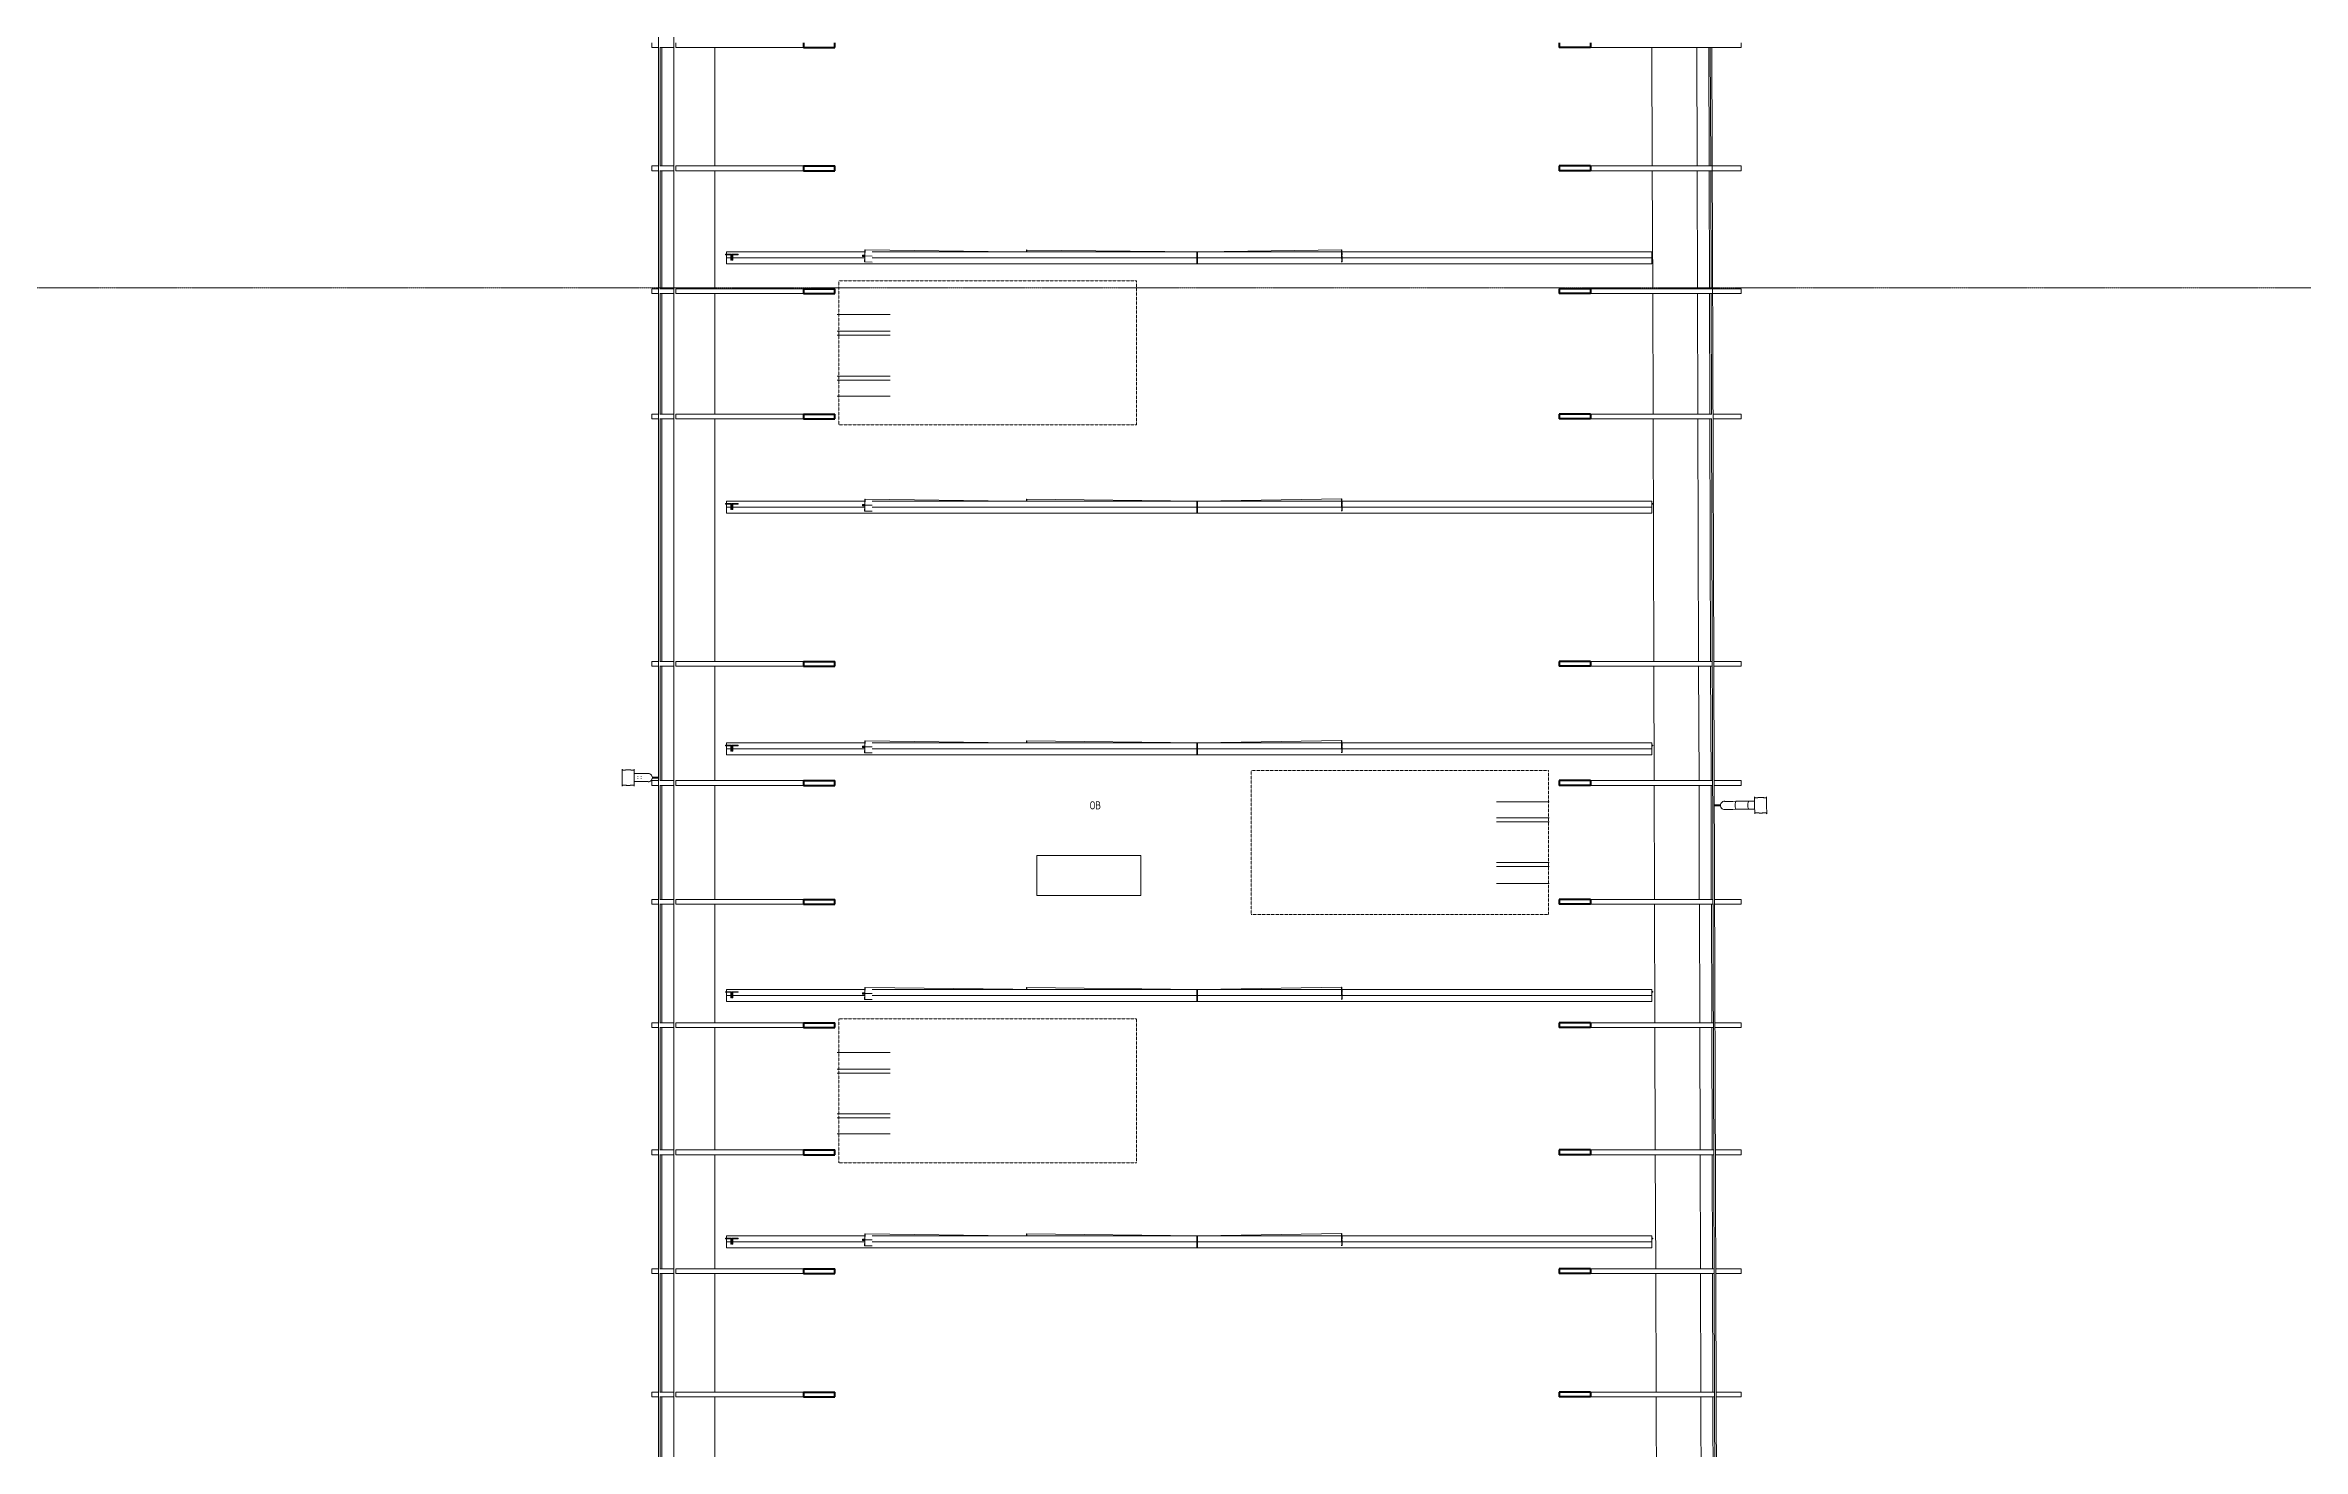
# Model space of a CAD drawing. Header units: millimetres. Extents: x -10178924 to 11692288, y -947381 to 58396.
# Drawn here: x 335334 to 363546, y -445424 to -427884 of the extents above; entities that cross this region are included whole.
import ezdxf

# ---------------------------------------------------------------- set-up
doc = ezdxf.new("R2010")
doc.units = ezdxf.units.MM
doc.linetypes.add('ADSK_Линия сетки', pattern=[25, 20, -2.5, 0, -2.5])
doc.linetypes.add('ADSK_Штриховая_ш3 п1_5', pattern=[4.5, 3, -1.5])
for name, color, linetype, lineweight in [('Аннотация', 7, 'Continuous', 18), ('Каркас', 7, 'Continuous', 18), ('Несущие колонны', 7, 'Continuous', 18), ('Обобщенные модели', 7, 'Continuous', 18), ('Оси', 253, 'Continuous', 9), ('Панели витража', 7, 'Continuous', 9), ('Стены внутренние', 7, 'Continuous', 18), ('Стены наружные', 7, 'Continuous', 18)]:
    doc.layers.add(name, color=color, linetype=linetype, lineweight=lineweight)
doc.layers.add('Линии', color=7, linetype='Continuous', lineweight=9, true_color=0x00a600)
doc.styles.add('GOST Common_4', font='GOST_Common.ttf', dxfattribs={"width": 0.9, "height": 200})

# ---------------------------------------------------------------- blocks, each defined once
blk = doc.blocks.new('Водосток - Тип 1 _карниз больше 490мм_-5200714-План чердака')
at = {"layer": 'Обобщенные модели'}
for p, q in [((19, 685), (125, 685)), ((125, 685), (231, 685)), ((125, 535), (19, 535)), ((75, 506), (75, 464)), ((75, 464), (75, 306)), ((75, 306), (75, 264)), ((231, 535), (125, 535)), ((175, 464), (175, 506)), ((175, 306), (175, 464)), ((175, 264), (175, 306)), ((120, 109), (120, 30)), ((130, 30), (130, 109))]:
    blk.add_line(p, q, dxfattribs=at)
at = {"layer": 'Обобщенные модели', "flags": 128}
for points in [[(75, 506), (75, 512), (75, 518), (75, 523), (75, 528), (75, 534), (75, 535)], [(175, 535), (175, 531), (175, 525), (175, 520), (175, 514), (175, 509), (175, 506)], [(75, 202), (75, 205), (75, 210), (75, 214), (75, 219), (75, 224), (75, 229), (75, 234), (75, 239), (75, 245), (75, 250), (75, 256), (75, 261), (75, 264)], [(75, 264), (75, 258), (75, 252), (75, 247), (75, 242), (75, 236), (75, 231), (75, 226), (75, 221), (75, 216), (75, 212), (75, 207), (75, 203), (75, 199), (75, 195), (75, 191), (75, 188), (75, 184), (75, 181), (75, 178), (75, 175), (75, 173), (75, 171), (75, 168), (75, 167), (75, 165), (75, 164), (75, 162), (75, 161), (75, 161), (75, 160), (75, 160), (75, 160)], [(75, 173), (75, 174), (75, 177), (75, 180), (75, 183)], [(175, 264), (175, 258), (175, 252), (175, 247), (175, 242), (175, 236), (175, 231), (175, 226), (175, 221), (175, 216), (175, 212), (175, 207), (175, 203), (175, 199), (175, 197)], [(175, 160), (175, 160), (175, 160), (175, 161), (175, 162), (175, 163), (175, 164), (175, 166), (175, 168), (175, 170), (175, 172), (175, 174), (175, 177), (175, 180), (175, 183), (175, 186), (175, 190), (175, 193), (175, 197), (175, 201), (175, 205), (175, 210), (175, 214), (175, 219), (175, 224), (175, 229), (175, 234), (175, 239), (175, 245), (175, 250), (175, 256), (175, 261), (175, 264)], [(175, 177), (175, 175), (175, 173)]]:
    blk.add_lwpolyline(points, dxfattribs=at)
at = {"layer": 'Обобщенные модели'}
for start, end in [(164.8376, 270), (270, 14.9145)]:
    blk.add_arc((125, 160), 52, start, end, dxfattribs=at)
for centre, major_axis, start_param, end_param in [((125, 464), (50, 0), 3.141593, 4.712389), ((125, 464), (-50, 0), 0, 1.570796), ((125, 306), (50, 0), 3.141593, 4.712389), ((125, 306), (-50, 0), 0, 1.570796), ((125, 464), (50, 0), 4.712389, 6.283185), ((125, 464), (-50, 0), 1.570796, 3.141593), ((125, 306), (50, 0), 4.712389, 6.283185), ((125, 306), (-50, 0), 1.570796, 3.141593)]:
    blk.add_ellipse(centre, major_axis=major_axis, ratio=0.309017, start_param=start_param, end_param=end_param, dxfattribs=at)
for points in [[(19, 535), (21, 535), (25, 536), (29, 539), (31, 542), (32, 545), (32, 547), (32, 549), (32, 552), (32, 554), (32, 556), (32, 559), (32, 561), (31, 564), (31, 567), (31, 570), (30, 573), (30, 576), (29, 579), (29, 582), (29, 586), (28, 590), (28, 596), (27, 605), (27, 615), (28, 624), (28, 630), (29, 634), (29, 638), (29, 641), (30, 644), (30, 647), (31, 650), (31, 653), (31, 656), (32, 659), (32, 661), (32, 664), (32, 666), (32, 668), (32, 671), (32, 673), (32, 675), (31, 678), (29, 681), (25, 684), (21, 685), (19, 685)], [(231, 685), (229, 685), (225, 684), (221, 681), (219, 678), (218, 675), (218, 673), (218, 671), (218, 668), (218, 666), (218, 664), (218, 661), (218, 659), (219, 656), (219, 653), (219, 650), (220, 647), (220, 644), (221, 641), (221, 638), (221, 634), (222, 630), (222, 624), (223, 615), (223, 605), (222, 596), (222, 590), (221, 586), (221, 582), (221, 579), (220, 576), (220, 573), (219, 570), (219, 567), (219, 564), (218, 561), (218, 559), (218, 556), (218, 554), (218, 552), (218, 549), (218, 547), (218, 545), (219, 542), (221, 539), (225, 536), (229, 535), (231, 535)]]:
    blk.add_open_spline(points, degree=3, knots=[-1, -1, -1, -1, -0.941176, -0.882353, -0.852941, -0.823529, -0.808824, -0.794118, -0.779412, -0.764706, -0.75, -0.735294, -0.720588, -0.705882, -0.691176, -0.676471, -0.661765, -0.647059, -0.632353, -0.617647, -0.602941, -0.588235, -0.558824, -0.529412, -0.470588, -0.441176, -0.411765, -0.397059, -0.382353, -0.367647, -0.352941, -0.338235, -0.323529, -0.308824, -0.294118, -0.279412, -0.264706, -0.25, -0.235294, -0.220588, -0.205882, -0.191176, -0.176471, -0.147059, -0.117647, -0.058824, 0, 0, 0, 0], dxfattribs=at)
blk = doc.blocks.new('Водосток - Тип 1 _карниз больше 490мм_-5200806-План чердака')
at = {"layer": 'Обобщенные модели'}
for p, q in [((19, 485), (125, 485)), ((125, 335), (19, 335)), ((75, 306), (75, 264)), ((75, 306), (75, 264)), ((75, 306), (75, 264)), ((125, 485), (231, 485)), ((231, 335), (125, 335)), ((175, 264), (175, 306)), ((175, 264), (175, 306)), ((175, 264), (175, 306)), ((120, 109), (120, 30)), ((130, 30), (130, 109))]:
    blk.add_line(p, q, dxfattribs=at)
at = {"layer": 'Обобщенные модели', "flags": 128}
for points in [[(75, 306), (75, 312), (75, 318), (75, 323), (75, 328), (75, 334), (75, 335)], [(175, 335), (175, 331), (175, 325), (175, 320), (175, 314), (175, 309), (175, 306)], [(75, 202), (75, 205), (75, 210), (75, 214), (75, 219), (75, 224), (75, 229), (75, 234), (75, 239), (75, 245), (75, 250), (75, 256), (75, 261), (75, 264)], [(75, 264), (75, 258), (75, 252), (75, 247), (75, 242), (75, 236), (75, 231), (75, 226), (75, 221), (75, 216), (75, 212), (75, 207), (75, 203), (75, 199), (75, 195), (75, 191), (75, 188), (75, 184), (75, 181), (75, 178), (75, 175), (75, 173), (75, 171), (75, 168), (75, 167), (75, 165), (75, 164), (75, 162), (75, 161), (75, 161), (75, 160), (75, 160), (75, 160)], [(75, 173), (75, 174), (75, 177), (75, 180), (75, 183)], [(175, 264), (175, 258), (175, 252), (175, 247), (175, 242), (175, 236), (175, 231), (175, 226), (175, 221), (175, 216), (175, 212), (175, 207), (175, 203), (175, 199), (175, 197)], [(175, 160), (175, 160), (175, 160), (175, 161), (175, 162), (175, 163), (175, 164), (175, 166), (175, 168), (175, 170), (175, 172), (175, 174), (175, 177), (175, 180), (175, 183), (175, 186), (175, 190), (175, 193), (175, 197), (175, 201), (175, 205), (175, 210), (175, 214), (175, 219), (175, 224), (175, 229), (175, 234), (175, 239), (175, 245), (175, 250), (175, 256), (175, 261), (175, 264)], [(175, 177), (175, 175), (175, 173)]]:
    blk.add_lwpolyline(points, dxfattribs=at)
at = {"layer": 'Обобщенные модели'}
for radius, start, end in [(52, 164.8376, 270), (50, 244.2857, 244.565), (52, 270, 14.9145)]:
    blk.add_arc((125, 160), radius, start, end, dxfattribs=at)
for centre, start_param, end_param in [((125, 306), 4.421491, 4.479688), ((125, 306), 4.421491, 4.479688), ((125, 306), 4.94509, 5.003287), ((125, 306), 4.94509, 5.003287), ((125, 306), 5.952434, 6.021386), ((125, 306), 5.952434, 6.021386), ((125, 264), 4.421491, 4.479688), ((125, 264), 4.421491, 4.479688), ((125, 264), 4.94509, 5.003287), ((125, 264), 4.94509, 5.003287), ((125, 264), 5.950351, 6.021386), ((125, 264), 5.950351, 6.021386)]:
    blk.add_ellipse(centre, major_axis=(50, 0), ratio=0.309017, start_param=start_param, end_param=end_param, dxfattribs=at)
for points in [[(19, 335), (21, 335), (25, 336), (29, 339), (31, 342), (32, 345), (32, 347), (32, 349), (32, 352), (32, 354), (32, 356), (32, 359), (32, 361), (31, 364), (31, 367), (31, 370), (30, 373), (30, 376), (29, 379), (29, 382), (29, 386), (28, 390), (28, 396), (27, 405), (27, 415), (28, 424), (28, 430), (29, 434), (29, 438), (29, 441), (30, 444), (30, 447), (31, 450), (31, 453), (31, 456), (32, 459), (32, 461), (32, 464), (32, 466), (32, 468), (32, 471), (32, 473), (32, 475), (31, 478), (29, 481), (25, 484), (21, 485), (19, 485)], [(231, 485), (229, 485), (225, 484), (221, 481), (219, 478), (218, 475), (218, 473), (218, 471), (218, 468), (218, 466), (218, 464), (218, 461), (218, 459), (219, 456), (219, 453), (219, 450), (220, 447), (220, 444), (221, 441), (221, 438), (221, 434), (222, 430), (222, 424), (223, 415), (223, 405), (222, 396), (222, 390), (221, 386), (221, 382), (221, 379), (220, 376), (220, 373), (219, 370), (219, 367), (219, 364), (218, 361), (218, 359), (218, 356), (218, 354), (218, 352), (218, 349), (218, 347), (218, 345), (219, 342), (221, 339), (225, 336), (229, 335), (231, 335)]]:
    blk.add_open_spline(points, degree=3, knots=[-1, -1, -1, -1, -0.941176, -0.882353, -0.852941, -0.823529, -0.808824, -0.794118, -0.779412, -0.764706, -0.75, -0.735294, -0.720588, -0.705882, -0.691176, -0.676471, -0.661765, -0.647059, -0.632353, -0.617647, -0.602941, -0.588235, -0.558824, -0.529412, -0.470588, -0.441176, -0.411765, -0.397059, -0.382353, -0.367647, -0.352941, -0.338235, -0.323529, -0.308824, -0.294118, -0.279412, -0.264706, -0.25, -0.235294, -0.220588, -0.205882, -0.191176, -0.176471, -0.147059, -0.117647, -0.058824, 0, 0, 0, 0], dxfattribs=at)
blk = doc.blocks.new('LL-Двойной уголок - 2L75X75X8-V1-План чердака')
at = {"layer": 'Каркас'}
for p, q in [((24414, 36995), (24412, 36995)), ((24412, 36995), (24412, 36928)), ((24414, 36920), (24414, 36995)), ((24414, 36995), (26210, 36995)), ((26220, 36995), (30092, 36995)), ((30092, 36995), (30092, 36920)), ((24412, 36920), (24414, 36920)), ((24414, 36920), (24412, 36920)), ((24412, 36912), (24412, 36845)), ((24412, 36845), (24414, 36845)), ((26210, 36920), (24414, 36920)), ((24414, 36845), (24414, 36920)), ((26210, 36920), (24414, 36920)), ((24414, 36845), (30092, 36845)), ((30092, 36920), (26222, 36920)), ((30092, 36920), (26222, 36920)), ((30092, 36920), (30092, 36845))]:
    blk.add_line(p, q, dxfattribs=at)
blk = doc.blocks.new('LL-Двойной уголок - 2L75X75X8-2259724-План чердака')
at = {"layer": 'Каркас'}
for p, q in [((18528, 40041), (18528, 40070)), ((18528, 40070), (20257, 40070)), ((20351, 40070), (24408, 40070)), ((24411, 40070), (24408, 40070)), ((24408, 40070), (24408, 39995)), ((24411, 40003), (24411, 40070)), ((18528, 39995), (18528, 40033)), ((18586, 39995), (18528, 39995)), ((18528, 39920), (18528, 39995)), ((18586, 39995), (18528, 39995)), ((18528, 39920), (24408, 39920)), ((18602, 39995), (18594, 39995)), ((18602, 39995), (18594, 39995)), ((20256, 39995), (18610, 39995)), ((20256, 39995), (18610, 39995)), ((24408, 39995), (20350, 39995)), ((24408, 39995), (20350, 39995)), ((24408, 39995), (24412, 39995)), ((24408, 39995), (24408, 39920)), ((24412, 39995), (24408, 39995)), ((24408, 39920), (24411, 39920)), ((24411, 39920), (24411, 39987))]:
    blk.add_line(p, q, dxfattribs=at)
blk = doc.blocks.new('LL-Двойной уголок - 2L75X75X8-2357589-План чердака')
at = {"layer": 'Каркас'}
for p, q in [((24457, 40070), (26215, 40098)), ((26220, 40098), (26215, 40098)), ((26215, 40098), (26216, 40023)), ((26221, 40031), (26220, 40098)), ((26216, 40023), (26210, 40023)), ((26216, 40023), (26210, 40023)), ((26211, 39948), (26217, 39948)), ((26216, 40023), (26225, 40023)), ((26216, 40023), (26217, 39948)), ((26225, 40023), (26216, 40023)), ((26217, 39948), (26222, 39948)), ((26225, 40031), (26221, 40031)), ((26222, 39948), (26221, 40015)), ((26221, 40015), (26226, 40015))]:
    blk.add_line(p, q, dxfattribs=at)
blk = doc.blocks.new('LL-Двойной уголок - 2L75X75X8-2357592-План чердака')
at = {"layer": 'Каркас'}
for p, q in [((22279, 40095), (22278, 40070)), ((22283, 40094), (22279, 40095)), ((22283, 40070), (22283, 40094)), ((22283, 40094), (24435, 40070))]:
    blk.add_line(p, q, dxfattribs=at)
blk = doc.blocks.new('Двойной уголок _ГОСТ 8509-93_-Колонна - LL 75x8x8-V2-План чердака')
at = {"layer": 'Несущие колонны'}
for p, q in [((64, 22), (73, 22)), ((73, 14), (64, 14))]:
    blk.add_line(p, q, dxfattribs=at)
blk = doc.blocks.new('Двойной уголок _ГОСТ 8509-93_-Колонна - LL 75x8x8-2260355-План чердака')
at = {"layer": 'Несущие колонны'}
for p, q in [((-79, 21.5), (-4, 21.5)), ((-79, 13.5), (-79, 21.5)), ((-12, 13.5), (-79, 13.5)), ((-12, -53.5), (-12, 13.5)), ((-4, 21.5), (-4, -53.5)), ((4, 21.5), (79, 21.5)), ((4, -53.5), (4, 21.5)), ((12, 13.5), (12, -53.5)), ((79, 13.5), (12, 13.5)), ((79, 21.5), (79, 13.5)), ((-4, -53.5), (-12, -53.5)), ((12, -53.5), (4, -53.5))]:
    blk.add_line(p, q, dxfattribs=at)
blk = doc.blocks.new('LL-Двойной уголок - 2L75X75X8-2357601-План чердака')
at = {"layer": 'Каркас'}
for p, q in [((20258, 40095), (20257, 40028)), ((20261, 40095), (20258, 40095)), ((20260, 40020), (20261, 40095)), ((20261, 40095), (22108, 40072)), ((20257, 40028), (20231, 40028)), ((20231, 40028), (20231, 40020)), ((20231, 40020), (20260, 40020)), ((20260, 40020), (20231, 40020)), ((20231, 40020), (20231, 40012)), ((20231, 40012), (20257, 40012)), ((20257, 40012), (20256, 39945)), ((20256, 39945), (20259, 39945)), ((20259, 39945), (20260, 40020)), ((20259, 39945), (20350, 39944)), ((20350, 40019), (20260, 40020)), ((20350, 40019), (20260, 40020))]:
    blk.add_line(p, q, dxfattribs=at)
blk = doc.blocks.new('Двойной уголок _ГОСТ 8509-93_-Колонна - LL 75x8x8-V3-План чердака')
at = {"layer": 'Несущие колонны'}
for p, q in [((64, 22), (79, 22)), ((79, 14), (64, 14)), ((79, 22), (79, 14))]:
    blk.add_line(p, q, dxfattribs=at)
blk = doc.blocks.new('LL-Двойной уголок - 2L75X75X8-V4-План чердака')
at = {"layer": 'Каркас'}
for p, q in [((18528, 30831), (18528, 30859)), ((18528, 30859), (20257, 30859)), ((18528, 30784), (18528, 30823)), ((18586, 30784), (18528, 30784)), ((18528, 30709), (18528, 30784)), ((18586, 30784), (18528, 30784)), ((18602, 30784), (18594, 30784)), ((18602, 30784), (18594, 30784)), ((20256, 30784), (18610, 30784)), ((20256, 30784), (18610, 30784)), ((24408, 30784), (20350, 30784)), ((24408, 30784), (20350, 30784)), ((20351, 30859), (24408, 30859)), ((24411, 30859), (24408, 30859)), ((24408, 30859), (24408, 30784)), ((24408, 30784), (24412, 30784)), ((24408, 30784), (24408, 30709)), ((24412, 30784), (24408, 30784)), ((24411, 30792), (24411, 30859)), ((24411, 30709), (24411, 30776)), ((18528, 30709), (24408, 30709)), ((24408, 30709), (24411, 30709))]:
    blk.add_line(p, q, dxfattribs=at)
blk = doc.blocks.new('LL-Двойной уголок - 2L75X75X8-V5-План чердака')
at = {"layer": 'Каркас'}
for p, q in [((24414, 24700), (24412, 24700)), ((24412, 24700), (24412, 24633)), ((24412, 24625), (24414, 24625)), ((24414, 24625), (24412, 24625)), ((24412, 24617), (24412, 24550)), ((24412, 24550), (24414, 24550)), ((24414, 24625), (24414, 24700)), ((24414, 24700), (26210, 24700)), ((26210, 24625), (24414, 24625)), ((24414, 24550), (24414, 24625)), ((26210, 24625), (24414, 24625)), ((24414, 24550), (30092, 24550)), ((26220, 24700), (30092, 24700)), ((30092, 24625), (26222, 24625)), ((30092, 24625), (26222, 24625)), ((30092, 24700), (30092, 24625)), ((30092, 24625), (30092, 24550))]:
    blk.add_line(p, q, dxfattribs=at)
blk = doc.blocks.new('PNS_Решетка вентиляционная - Декоративная-5493239-План чердака')
at = {"layer": 'Панели витража'}
for p, q in [((-105, 460), (-105, -200)), ((105, 460), (105, -200))]:
    blk.add_line(p, q, dxfattribs=at)
blk = doc.blocks.new('PNS_Решетка вентиляционная - Декоративная-5493240-План чердака')
at = {"layer": 'Панели витража'}
for p, q in [((-100, 460), (-100, -200)), ((100, 460), (100, -200))]:
    blk.add_line(p, q, dxfattribs=at)
blk = doc.blocks.new('PNS_Решетка вентиляционная - Декоративная-2713095-План чердака')
at = {"layer": 'Панели витража'}
for p, q in [((-255, 460), (-255, -200)), ((255, 460), (255, -200))]:
    blk.add_line(p, q, dxfattribs=at)
blk = doc.blocks.new('Высотные отметки - Рамка-12095-План чердака')
at = {"layer": 'Аннотация'}
for p, q in [((-6.5, 0), (-6.5, 5)), ((-6.5, 5), (6.5, 5)), ((6.5, 5), (6.5, 0)), ((6.5, 0), (-6.5, 0))]:
    blk.add_line(p, q, dxfattribs=at)
blk = doc.blocks.new('Чердак')
at = {"layer": 'Каркас'}
for p, q in [((17595, 39549), (17595, 39609)), ((17595, 39549), (17682, 39549)), ((17698, 39549), (17872, 39549)), ((17897, 39609), (17897, 39549)), ((17897, 39549), (19490, 39549)), ((29328, 39549), (31209, 39549)), ((31209, 39609), (31209, 39549)), ((17595, 38009), (17595, 38069)), ((17682, 38069), (17595, 38069)), ((17595, 38009), (17682, 38009)), ((17872, 38069), (17698, 38069)), ((17698, 38009), (17872, 38009)), ((17897, 38069), (17897, 38009)), ((19490, 38069), (17897, 38069)), ((17897, 38009), (19490, 38009)), ((30844, 38069), (29328, 38069)), ((29328, 38009), (30844, 38009)), ((31209, 38069), (30848, 38069)), ((30848, 38009), (31209, 38009)), ((31209, 38069), (31209, 38009)), ((17595, 36474), (17595, 36534)), ((17682, 36534), (17595, 36534)), ((17595, 36474), (17682, 36474)), ((17872, 36534), (17698, 36534)), ((17698, 36474), (17872, 36474)), ((17897, 36534), (17897, 36474)), ((19490, 36534), (17897, 36534)), ((17897, 36474), (19490, 36474)), ((30844, 36534), (29328, 36534)), ((29328, 36474), (30844, 36474)), ((31209, 36534), (30853, 36534)), ((30853, 36474), (31209, 36474)), ((31209, 36534), (31209, 36474)), ((17595, 34909), (17595, 34969)), ((17682, 34969), (17595, 34969)), ((17595, 34909), (17682, 34909)), ((17872, 34969), (17698, 34969)), ((17698, 34909), (17872, 34909)), ((17897, 34969), (17897, 34909)), ((19490, 34969), (17897, 34969)), ((17897, 34909), (19490, 34909)), ((30844, 34969), (29328, 34969)), ((29328, 34909), (30844, 34909)), ((31209, 34969), (30858, 34969)), ((30858, 34909), (31209, 34909)), ((31209, 34969), (31209, 34909)), ((17595, 31819), (17595, 31879)), ((17682, 31879), (17595, 31879)), ((17595, 31819), (17682, 31819)), ((17872, 31879), (17698, 31879)), ((17698, 31819), (17872, 31819)), ((17897, 31879), (17897, 31819)), ((19490, 31879), (17897, 31879)), ((17897, 31819), (19490, 31819)), ((30847, 31879), (29328, 31879)), ((29328, 31819), (30847, 31819)), ((31209, 31879), (30867, 31879)), ((30867, 31819), (31209, 31819)), ((31209, 31879), (31209, 31819)), ((17595, 30329), (17595, 30389)), ((17682, 30389), (17595, 30389)), ((17595, 30329), (17682, 30329)), ((17872, 30389), (17698, 30389)), ((17698, 30329), (17872, 30329)), ((17897, 30389), (17897, 30329)), ((19490, 30389), (17897, 30389)), ((17897, 30329), (19490, 30329)), ((30852, 30389), (29328, 30389)), ((29328, 30329), (30852, 30329)), ((31209, 30389), (30872, 30389)), ((30872, 30329), (31209, 30329)), ((31209, 30389), (31209, 30329)), ((17595, 28844), (17595, 28904)), ((17682, 28904), (17595, 28904)), ((17595, 28844), (17682, 28844)), ((17872, 28904), (17698, 28904)), ((17698, 28844), (17872, 28844)), ((17897, 28904), (17897, 28844)), ((19490, 28904), (17897, 28904)), ((17897, 28844), (19490, 28844)), ((30856, 28904), (29328, 28904)), ((29328, 28844), (30857, 28844)), ((31209, 28904), (30876, 28904)), ((30877, 28844), (31209, 28844)), ((31209, 28904), (31209, 28844)), ((17595, 27304), (17595, 27364)), ((17682, 27364), (17595, 27364)), ((17595, 27304), (17682, 27304)), ((17872, 27364), (17698, 27364)), ((17698, 27304), (17872, 27304)), ((17897, 27364), (17897, 27304)), ((19490, 27364), (17897, 27364)), ((17897, 27304), (19490, 27304)), ((30861, 27364), (29328, 27364)), ((29328, 27304), (30861, 27304)), ((31209, 27364), (30881, 27364)), ((30881, 27304), (31209, 27304)), ((31209, 27364), (31209, 27304)), ((17595, 25714), (17595, 25774)), ((17682, 25774), (17595, 25774)), ((17595, 25714), (17682, 25714)), ((17872, 25774), (17698, 25774)), ((17698, 25714), (17872, 25714)), ((17897, 25774), (17897, 25714)), ((19490, 25774), (17897, 25774)), ((17897, 25714), (19490, 25714)), ((30866, 25774), (29328, 25774)), ((29328, 25714), (30866, 25714)), ((31209, 25774), (30886, 25774)), ((30886, 25714), (31209, 25714)), ((31209, 25774), (31209, 25714)), ((17595, 24229), (17595, 24289)), ((17682, 24289), (17595, 24289)), ((17872, 24289), (17698, 24289)), ((17897, 24289), (17897, 24229)), ((19490, 24289), (17897, 24289)), ((30871, 24289), (29328, 24289)), ((31209, 24289), (30891, 24289)), ((31209, 24289), (31209, 24229)), ((17595, 24229), (17682, 24229)), ((17698, 24229), (17872, 24229)), ((17897, 24229), (19490, 24229)), ((29328, 24229), (30871, 24229)), ((30891, 24229), (31209, 24229)), ((17595, 22689), (17595, 22749)), ((17682, 22749), (17595, 22749)), ((17595, 22689), (17682, 22689)), ((17872, 22749), (17698, 22749)), ((17698, 22689), (17872, 22689)), ((17897, 22749), (17897, 22689)), ((19490, 22749), (17897, 22749)), ((17897, 22689), (19490, 22689)), ((30875, 22749), (29328, 22749)), ((29328, 22689), (30876, 22689)), ((31209, 22749), (30895, 22749)), ((30896, 22689), (31209, 22689)), ((31209, 22749), (31209, 22689))]:
    blk.add_line(p, q, dxfattribs=at)
at = {"layer": 'Каркас', "lineweight": 40}
for p, q in [((19490, 39609), (19490, 39549)), ((19490, 39549), (19885, 39549)), ((19885, 39549), (19885, 39609)), ((28933, 39609), (28933, 39549)), ((29328, 39549), (28933, 39549)), ((29328, 39609), (29328, 39549)), ((19490, 38069), (19490, 38009)), ((19490, 38069), (19885, 38069)), ((19490, 38009), (19885, 38009)), ((19885, 38009), (19885, 38069)), ((29328, 38069), (28933, 38069)), ((28933, 38069), (28933, 38009)), ((29328, 38009), (28933, 38009)), ((29328, 38069), (29328, 38009)), ((19490, 36534), (19490, 36474)), ((19490, 36534), (19885, 36534)), ((19490, 36474), (19885, 36474)), ((19885, 36474), (19885, 36534)), ((29328, 36534), (28933, 36534)), ((28933, 36534), (28933, 36474)), ((29328, 36474), (28933, 36474)), ((29328, 36534), (29328, 36474)), ((19490, 34969), (19490, 34909)), ((19490, 34969), (19885, 34969)), ((19490, 34909), (19885, 34909)), ((19885, 34909), (19885, 34969)), ((29328, 34969), (28933, 34969)), ((28933, 34969), (28933, 34909)), ((29328, 34909), (28933, 34909)), ((29328, 34969), (29328, 34909)), ((19490, 31879), (19490, 31819)), ((19490, 31879), (19885, 31879)), ((19490, 31819), (19885, 31819)), ((19885, 31819), (19885, 31879)), ((29328, 31879), (28933, 31879)), ((28933, 31879), (28933, 31819)), ((29328, 31819), (28933, 31819)), ((29328, 31879), (29328, 31819)), ((19490, 30389), (19490, 30329)), ((19490, 30389), (19885, 30389)), ((19490, 30329), (19885, 30329)), ((19885, 30329), (19885, 30389)), ((29328, 30389), (28933, 30389)), ((28933, 30389), (28933, 30329)), ((29328, 30329), (28933, 30329)), ((29328, 30389), (29328, 30329)), ((19490, 28904), (19490, 28844)), ((19490, 28904), (19885, 28904)), ((19490, 28844), (19885, 28844)), ((19885, 28844), (19885, 28904)), ((29328, 28904), (28933, 28904)), ((28933, 28904), (28933, 28844)), ((29328, 28844), (28933, 28844)), ((29328, 28904), (29328, 28844)), ((19490, 27364), (19490, 27304)), ((19490, 27364), (19885, 27364)), ((19490, 27304), (19885, 27304)), ((19885, 27304), (19885, 27364)), ((29328, 27364), (28933, 27364)), ((28933, 27364), (28933, 27304)), ((29328, 27304), (28933, 27304)), ((29328, 27364), (29328, 27304)), ((19490, 25774), (19490, 25714)), ((19490, 25774), (19885, 25774)), ((19490, 25714), (19885, 25714)), ((19885, 25714), (19885, 25774)), ((29328, 25774), (28933, 25774)), ((28933, 25774), (28933, 25714)), ((29328, 25714), (28933, 25714)), ((29328, 25774), (29328, 25714)), ((19490, 24289), (19490, 24229)), ((19490, 24289), (19885, 24289)), ((19885, 24229), (19885, 24289)), ((29328, 24289), (28933, 24289)), ((28933, 24289), (28933, 24229)), ((29328, 24289), (29328, 24229)), ((19490, 24229), (19885, 24229)), ((29328, 24229), (28933, 24229)), ((19490, 22749), (19490, 22689)), ((19490, 22749), (19885, 22749)), ((19490, 22689), (19885, 22689)), ((19885, 22689), (19885, 22749)), ((29328, 22749), (28933, 22749)), ((28933, 22749), (28933, 22689)), ((29328, 22689), (28933, 22689)), ((29328, 22749), (29328, 22689))]:
    blk.add_line(p, q, dxfattribs=at)
at = {"layer": 'Линии', "color": 7, "linetype": 'ADSK_Штриховая_ш3 п1_5'}
for p, q in [((19932, 36633), (23652, 36633)), ((19932, 34833), (19932, 36633)), ((23652, 36633), (23652, 34833)), ((23652, 34833), (19932, 34833)), ((25084, 30514), (28803, 30514)), ((25084, 28714), (25084, 30514)), ((28803, 30514), (28803, 28714)), ((28803, 28714), (25084, 28714)), ((19932, 27413), (23652, 27413)), ((19932, 25613), (19932, 27413)), ((23652, 27413), (23652, 25613)), ((23652, 25613), (19932, 25613))]:
    blk.add_line(p, q, dxfattribs=at)
at = {"layer": 'Оси', "linetype": 'ADSK_Линия сетки'}
blk.add_line((-10115, 36545), (56005, 36545), dxfattribs=at)
at = {"layer": 'Стены внутренние'}
for p, q in [((17872, 20378), (17872, 43198)), ((18382, 39549), (18382, 38069)), ((30098, 38069), (30093, 39549)), ((30653, 39549), (30658, 38069)), ((18382, 38009), (18382, 36534)), ((30103, 36534), (30098, 38009)), ((30658, 38009), (30663, 36534)), ((18382, 36474), (18382, 34969)), ((30108, 34969), (30103, 36474)), ((30663, 36474), (30668, 34969)), ((18382, 34909), (18382, 31879)), ((30117, 31879), (30108, 34909)), ((30668, 34909), (30677, 31879)), ((18382, 31819), (18382, 30389)), ((30122, 30389), (30117, 31819)), ((30677, 31819), (30682, 30389)), ((18382, 30329), (18382, 28904)), ((30126, 28904), (30122, 30329)), ((30682, 30329), (30686, 28904)), ((18382, 28844), (18382, 27364)), ((30131, 27364), (30127, 28844)), ((30687, 28844), (30691, 27364)), ((18382, 27304), (18382, 25774)), ((30136, 25774), (30131, 27304)), ((30691, 27304), (30696, 25774)), ((18382, 25714), (18382, 24289)), ((30141, 24289), (30136, 25714)), ((30696, 25714), (30701, 24289)), ((18382, 24229), (18382, 22749)), ((30145, 22749), (30141, 24229)), ((30701, 24229), (30705, 22749)), ((18382, 22689), (18382, 21254)), ((30150, 21254), (30146, 22689)), ((30706, 22689), (30710, 21254))]:
    blk.add_line(p, q, dxfattribs=at)
at = {"layer": 'Стены наружные'}
for p, q in [((17682, 20783), (17682, 43442)), ((17702, 39549), (17702, 38069)), ((17722, 39549), (17722, 38069)), ((30808, 38069), (30803, 39549)), ((30828, 38069), (30823, 39549)), ((30843, 39549), (30901, 20801)), ((17702, 38009), (17702, 36534)), ((17722, 38009), (17722, 36534)), ((30813, 36534), (30808, 38009)), ((30833, 36534), (30828, 38009)), ((17702, 36474), (17702, 34969)), ((17722, 36474), (17722, 34969)), ((30818, 34969), (30813, 36474)), ((30838, 34969), (30833, 36474)), ((17702, 34909), (17702, 31879)), ((17722, 34909), (17722, 31879)), ((30827, 31879), (30818, 34909)), ((30881, 20801), (30838, 34909)), ((17702, 31819), (17702, 30389)), ((17722, 31819), (17722, 30389)), ((30832, 30389), (30827, 31819)), ((17702, 30329), (17702, 28904)), ((17722, 30329), (17722, 28904)), ((30836, 28904), (30832, 30329)), ((17702, 28844), (17702, 27364)), ((17722, 28844), (17722, 27364)), ((30841, 27364), (30837, 28844)), ((17702, 27304), (17702, 25774)), ((17722, 27304), (17722, 25774)), ((30846, 25774), (30841, 27304)), ((17702, 25714), (17702, 24289)), ((17722, 25714), (17722, 24289)), ((30851, 24289), (30846, 25714)), ((17702, 24229), (17702, 22749)), ((17722, 24229), (17722, 22749)), ((30855, 22749), (30851, 24229)), ((17702, 22689), (17702, 21254)), ((17722, 22689), (17722, 21254)), ((30860, 21254), (30856, 22689))]:
    blk.add_line(p, q, dxfattribs=at)
at = {"layer": 'Аннотация', "xscale": 99.99999999999993, "yscale": 99.99999999999993, "zscale": 99.99999999999993}
blk.add_blockref('Высотные отметки - Рамка-12095-План чердака', (23056, 28952), dxfattribs=at)
at = {"layer": 'Каркас'}
for name, p in [('LL-Двойной уголок - 2L75X75X8-2259724-План чердака', (0, -3075)), ('LL-Двойной уголок - 2L75X75X8-2357601-План чердака', (0, -3075)), ('LL-Двойной уголок - 2L75X75X8-2357592-План чердака', (0, -3075)), ('LL-Двойной уголок - 2L75X75X8-V1-План чердака', (0, 0)), ('LL-Двойной уголок - 2L75X75X8-2357589-План чердака', (0, -3075)), ('LL-Двойной уголок - 2L75X75X8-2259724-План чердака', (0, -6190)), ('LL-Двойной уголок - 2L75X75X8-2357601-План чердака', (0, -6190)), ('LL-Двойной уголок - 2L75X75X8-2357592-План чердака', (0, -6190)), ('LL-Двойной уголок - 2L75X75X8-V1-План чердака', (0, -3115)), ('LL-Двойной уголок - 2L75X75X8-2357589-План чердака', (0, -6190)), ('LL-Двойной уголок - 2L75X75X8-V4-План чердака', (0, 0)), ('LL-Двойной уголок - 2L75X75X8-2357601-План чердака', (0, -9210)), ('LL-Двойной уголок - 2L75X75X8-2357592-План чердака', (0, -9210)), ('LL-Двойной уголок - 2L75X75X8-V1-План чердака', (0, -6135)), ('LL-Двойной уголок - 2L75X75X8-2357589-План чердака', (0, -9210)), ('LL-Двойной уголок - 2L75X75X8-2259724-План чердака', (0, -12290)), ('LL-Двойной уголок - 2L75X75X8-2357601-План чердака', (0, -12290)), ('LL-Двойной уголок - 2L75X75X8-2357592-План чердака', (0, -12290)), ('LL-Двойной уголок - 2L75X75X8-V1-План чердака', (0, -9215)), ('LL-Двойной уголок - 2L75X75X8-2357589-План чердака', (0, -12290)), ('LL-Двойной уголок - 2L75X75X8-2259724-План чердака', (0, -15370)), ('LL-Двойной уголок - 2L75X75X8-2357601-План чердака', (0, -15370)), ('LL-Двойной уголок - 2L75X75X8-2357592-План чердака', (0, -15370)), ('LL-Двойной уголок - 2L75X75X8-V5-План чердака', (0, 0)), ('LL-Двойной уголок - 2L75X75X8-2357589-План чердака', (0, -15370))]:
    blk.add_blockref(name, p, dxfattribs=at)
at = {"layer": 'Несущие колонны'}
for name, p in [('Двойной уголок _ГОСТ 8509-93_-Колонна - LL 75x8x8-2260355-План чердака', (18598, 36945)), ('Двойной уголок _ГОСТ 8509-93_-Колонна - LL 75x8x8-V2-План чердака', (30028, 36945)), ('Двойной уголок _ГОСТ 8509-93_-Колонна - LL 75x8x8-2260355-План чердака', (18598, 33830)), ('Двойной уголок _ГОСТ 8509-93_-Колонна - LL 75x8x8-V3-План чердака', (30028, 33830)), ('Двойной уголок _ГОСТ 8509-93_-Колонна - LL 75x8x8-2260355-План чердака', (18598, 30809)), ('Двойной уголок _ГОСТ 8509-93_-Колонна - LL 75x8x8-V3-План чердака', (30028, 30809)), ('Двойной уголок _ГОСТ 8509-93_-Колонна - LL 75x8x8-2260355-План чердака', (18598, 27730)), ('Двойной уголок _ГОСТ 8509-93_-Колонна - LL 75x8x8-V3-План чердака', (30028, 27730)), ('Двойной уголок _ГОСТ 8509-93_-Колонна - LL 75x8x8-2260355-План чердака', (18598, 24650)), ('Двойной уголок _ГОСТ 8509-93_-Колонна - LL 75x8x8-V3-План чердака', (30028, 24650))]:
    blk.add_blockref(name, p, dxfattribs=at)
at = {"layer": 'Обобщенные модели'}
for name, p, rotation in [('Водосток - Тип 1 _карниз больше 490мм_-5200806-План чердака', (17712, 30301), 89.99999999999991), ('Водосток - Тип 1 _карниз больше 490мм_-5200714-План чердака', (30842, 30204), 270.1776150639599)]:
    blk.add_blockref(name, p, dxfattribs=dict(at, rotation=rotation))
at = {"layer": 'Панели витража'}
for name, p, rotation in [('PNS_Решетка вентиляционная - Декоративная-5493239-План чердака', (20114, 36108), 270.0000000000005), ('PNS_Решетка вентиляционная - Декоративная-2713095-План чердака', (20114, 35698), 270.0000000000005), ('PNS_Решетка вентиляционная - Декоративная-5493240-План чердака', (20114, 35293), 270.0000000000005), ('PNS_Решетка вентиляционная - Декоративная-5493240-План чердака', (28611, 30024), 90.00000000000092), ('PNS_Решетка вентиляционная - Декоративная-2713095-План чердака', (28611, 29619), 90.00000000000092), ('PNS_Решетка вентиляционная - Декоративная-5493239-План чердака', (28611, 29209), 90.00000000000092), ('PNS_Решетка вентиляционная - Декоративная-5493239-План чердака', (20114, 26888), 270.0000000000005), ('PNS_Решетка вентиляционная - Декоративная-2713095-План чердака', (20114, 26478), 270.0000000000005), ('PNS_Решетка вентиляционная - Декоративная-5493240-План чердака', (20114, 26073), 270.0000000000005)]:
    blk.add_blockref(name, p, dxfattribs=dict(at, rotation=rotation))
at = {"layer": 'Аннотация', "color": 251, "lineweight": 9, "true_color": 0x4b4b4b, "insert": (23070, 30130), "char_height": 100, "width": 156.35, "attachment_point": 1, "line_spacing_factor": 1.022766, "style": 'GOST Common_4'}
blk.add_mtext('\\pxt3.6,7.2,10.8,14.4,18,21.6,25.2,28.8,32.4,36,39.6,43.2,46.8,50.4,54,57.6,61.2,64.8,68.4,72,75.6,79.2,82.8,86.4,90,93.6,97.2,100.8,104.4,108,111.6,115.2;{ОВ}', dxfattribs=at)

msp = doc.modelspace()

# ---------------------------------------------------------------- block references
msp.add_blockref('Чердак', (325318.3, -467463.2))

doc.saveas('drawing.dxf')
